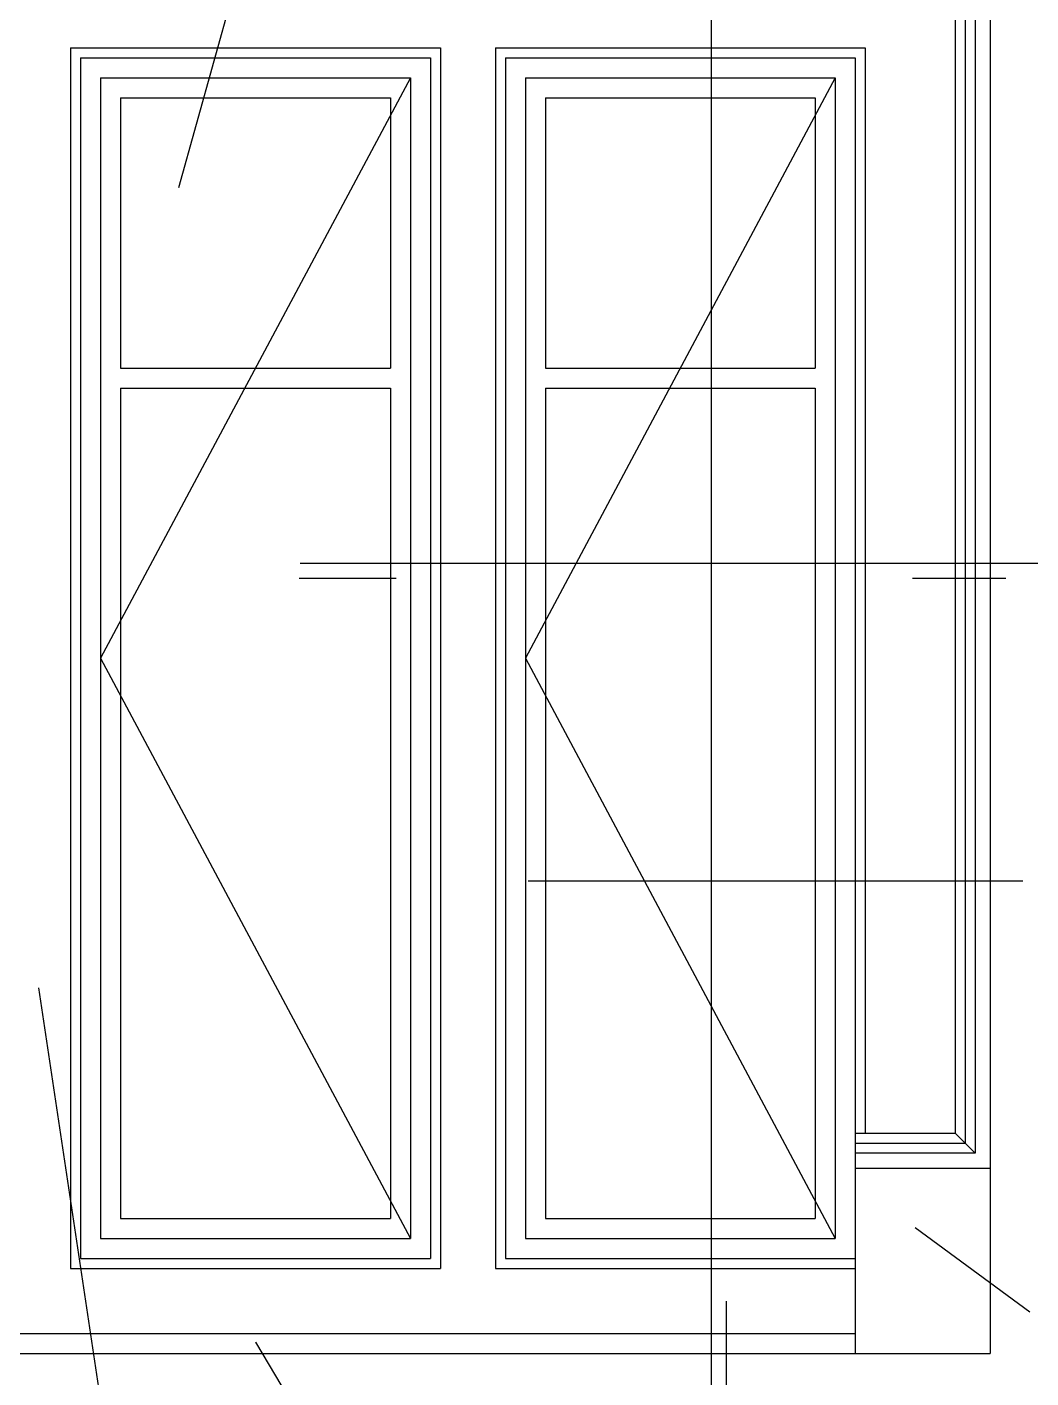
# Model space of a CAD drawing. Header units: metres. Extents: x 257 to 5327, y 365 to 7077.
# Drawn here: x 1603 to 3612, y 2908 to 5609 of the extents above; entities that cross this region are included whole.
import ezdxf

# ---------------------------------------------------------------- set-up
doc = ezdxf.new("R2010")
doc.units = ezdxf.units.M
for name, color, linetype in [('3', 3, 'Continuous'), ('4', 4, 'Continuous'), ('7', 7, 'Continuous'), ('BH', 3, 'Continuous'), ('DIM', 3, 'Continuous')]:
    doc.layers.add(name, color=color, linetype=linetype)
doc.dimstyles.get("Standard").update_dxf_attribs({"dimtxt": 2.5, "dimasz": 2.5, "dimexe": 1.25, "dimexo": 0.625, "dimtad": 1, "dimcen": 2.5, "dimazin": 3, "dimtfac": 1, "dimtmove": 0, "dimatfit": 3})

msp = doc.modelspace()

# ---------------------------------------------------------------- hatches: boundary and pattern name
at = {"layer": 'BH'}
h = msp.add_hatch(dxfattribs=at)
h.set_pattern_fill('AR-RROOF', scale=450)
h.paths.add_polyline_path([(2330.32, 5466.96), (2060.32, 5466.96), (2060.32, 4926.96), (2330.32, 4926.96)])
h.paths.add_polyline_path([(2330.32, 4886.96), (2060.32, 4886.96), (2060.32, 3226.96), (2330.32, 3226.96)])
h.paths.add_polyline_path([(2060.32, 4886.96), (1790.32, 4886.96), (1790.32, 3226.96), (2060.32, 3226.96)])
h.paths.add_polyline_path([(2060.32, 5466.96), (1790.32, 5466.96), (1790.32, 4926.96), (2060.32, 4926.96)])
h.paths.add_polyline_path([(3180.32, 5466.96), (2640.32, 5466.96), (2640.32, 4926.96), (3180.32, 4926.96)])
h.paths.add_polyline_path([(3180.32, 4886.96), (2640.32, 4886.96), (2640.32, 3226.96), (3180.32, 3226.96)])

# ---------------------------------------------------------------- linework, layer by layer
at = {"layer": '3'}
for p, q in [((3480.32, 6237.08), (3480.32, 3376.96)), ((2370.32, 5506.96), (1750.32, 4346.96)), ((3220.32, 5506.96), (2600.32, 4346.96)), ((1750.32, 4346.96), (2370.32, 3186.96)), ((2600.32, 4346.96), (3220.32, 3186.96)), ((3260.32, 3376.96), (3480.32, 3376.96))]:
    msp.add_line(p, q, dxfattribs=at)
at = {"layer": '4'}
for p, q in [((3460.32, 6257.08), (3460.32, 3396.96)), ((3530.32, 6187.08), (3530.32, 2956.96)), ((1690.32, 5566.96), (1690.32, 3126.96)), ((1690.32, 5566.96), (2430.32, 5566.96)), ((2430.32, 5566.96), (2430.32, 3126.96)), ((2540.32, 5566.96), (2540.32, 3126.96)), ((2540.32, 5566.96), (3280.32, 5566.96)), ((3280.32, 5566.96), (3280.32, 3396.96)), ((1710.32, 5546.96), (1710.32, 3146.96)), ((1710.32, 5546.96), (2410.32, 5546.96)), ((2410.32, 5546.96), (2410.32, 3146.96)), ((2560.32, 5546.96), (2560.32, 3146.96)), ((2560.32, 5546.96), (3260.32, 5546.96)), ((3260.32, 5546.96), (3260.32, 2956.96)), ((3260.32, 3396.96), (3460.32, 3396.96)), ((3260.32, 3326.96), (3530.32, 3326.96)), ((1710.32, 3146.96), (2410.32, 3146.96)), ((2560.32, 3146.96), (3260.32, 3146.96)), ((1690.32, 3126.96), (2430.32, 3126.96)), ((2540.32, 3126.96), (3260.32, 3126.96)), ((860.32, 2996.96), (3260.32, 2996.96)), ((590.32, 2956.96), (3530.32, 2956.96))]:
    msp.add_line(p, q, dxfattribs=at)
msp.add_lwpolyline([(3500.32, 6217.08), (3500.32, 3356.96), (3260.32, 3356.96)], dxfattribs=at)
at = {"layer": '7'}
for p, q in [((1750.32, 5506.96), (1750.32, 3186.96)), ((1750.32, 5506.96), (2370.32, 5506.96)), ((2370.32, 5506.96), (2370.32, 3186.96)), ((2600.32, 5506.96), (2600.32, 3186.96)), ((2600.32, 5506.96), (3220.32, 5506.96)), ((3220.32, 5506.96), (3220.32, 3186.96)), ((1790.32, 5466.96), (1790.32, 4926.96)), ((1790.32, 5466.96), (2330.32, 5466.96)), ((2330.32, 5466.96), (2330.32, 4926.96)), ((2640.32, 5466.96), (2640.32, 4926.96)), ((2640.32, 5466.96), (3180.32, 5466.96)), ((3180.32, 5466.96), (3180.32, 4926.96)), ((1790.32, 4926.96), (2330.32, 4926.96)), ((2640.32, 4926.96), (3180.32, 4926.96)), ((1790.32, 4886.96), (1790.32, 3226.96)), ((1790.32, 4886.96), (2330.32, 4886.96)), ((2330.32, 4886.96), (2330.32, 3226.96)), ((2640.32, 4886.96), (2640.32, 3226.96)), ((2640.32, 4886.96), (3180.32, 4886.96)), ((3180.32, 4886.96), (3180.32, 3226.96)), ((1790.32, 3226.96), (2330.32, 3226.96)), ((2640.32, 3226.96), (3180.32, 3226.96)), ((1750.32, 3186.96), (2370.32, 3186.96)), ((2600.32, 3186.96), (3220.32, 3186.96))]:
    msp.add_line(p, q, dxfattribs=at)
at = {"layer": 'DIM'}
for p, q in [((2149.98, 4536.86), (3640.18, 4536.86)), ((3460.32, 3396.96), (3500.32, 3356.96))]:
    msp.add_line(p, q, dxfattribs=at)
for points in [[(2972.48, 2840.87), (2972.48, 6987.08), (3156.93, 6987.08)], [(2147.61, 4506.86), (2341.67, 4506.86)], [(3374.55, 4506.86), (3561.2, 4506.86)], [(3002.48, 2842.07), (3002.48, 3061.23)]]:
    msp.add_lwpolyline(points, dxfattribs=at)

# ---------------------------------------------------------------- leaders
for points in [[(1906.95, 5288.13), (2385.45, 7003.51)], [(2605.78, 3901.67), (3595.34, 3901.67)], [(1626.64, 3688.05), (1830.18, 2329.6)], [(3380.16, 3208.43), (3609.83, 3040.28)], [(2060.32, 2979.7), (2435.48, 2349)]]:
    msp.add_leader(points, dimstyle='Standard', dxfattribs=at)

doc.saveas('drawing.dxf')
